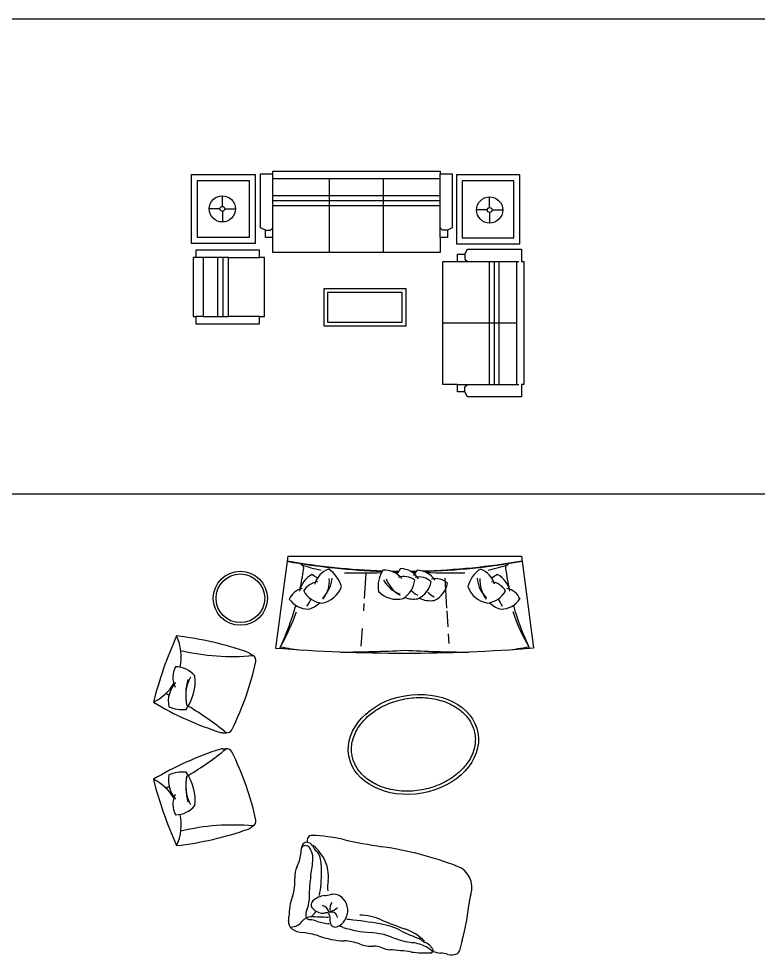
# Model space of a CAD drawing. Header units: millimetres. Extents: x -30782 to 40110, y 35885 to 73818.
# Drawn here: x 22438 to 29316, y 54507 to 63215 of the extents above; entities that cross this region are included whole.
import ezdxf

# ---------------------------------------------------------------- set-up
doc = ezdxf.new("R2010")
doc.units = ezdxf.units.MM
doc.layers.add('www.cad-blocks.net', color=7, linetype='Continuous')

# ---------------------------------------------------------------- blocks, each defined once
blk = doc.blocks.new('A$C1C981678')
for p, q in [((757.3, 2096.7), (2311.8, 2096.7)), ((757.3, 2073.8), (757.3, 2096.7)), ((2311.8, 2096.7), (2311.8, 2073.8)), ((0, 1425.4), (0, 2065.6)), ((0, 2065.6), (591.3, 2065.6)), ((55.1, 1480.5), (55.1, 2010.5)), ((55.1, 2010.5), (536.3, 2010.5)), ((536.3, 2010.5), (536.3, 1480.5)), ((591.3, 2065.6), (591.3, 1425.4)), ((643, 1570.9), (643, 2073.8)), ((643, 2073.8), (757.3, 2073.8)), ((757.3, 1570.9), (757.3, 2073.8)), ((757.3, 2028.1), (2311.8, 2028.1)), ((1283.1, 1342.3), (1283.1, 2028.1)), ((1786, 1342.3), (1786, 2028.1)), ((2311.8, 2073.8), (2426.1, 2073.8)), ((2311.8, 1570.9), (2311.8, 2073.8)), ((2426.1, 2073.8), (2426.1, 1570.9)), ((2463.5, 2062.2), (2463.5, 1422)), ((3054.8, 2062.2), (2463.5, 2062.2)), ((2518.5, 2007.1), (2518.5, 1477.1)), ((2999.7, 2007.1), (2518.5, 2007.1)), ((2999.7, 1477.1), (2999.7, 2007.1)), ((3054.8, 1422), (3054.8, 2062.2)), ((287, 1769.8), (287, 1868.8)), ((2311.8, 1868.1), (757.3, 1868.1)), ((2773.3, 1759.5), (2773.3, 1858.5)), ((264.1, 1746.9), (165.1, 1746.9)), ((309.9, 1746.9), (408.9, 1746.9)), ((2311.8, 1822.4), (757.3, 1822.4)), ((2311.8, 1776.6), (757.3, 1776.6)), ((287, 1724), (287, 1625)), ((2750.5, 1736.6), (2651.4, 1736.6)), ((2773.3, 1713.7), (2773.3, 1614.7)), ((2796.2, 1736.6), (2895.3, 1736.6)), ((688.7, 1548), (643, 1570.9)), ((734.5, 1548), (757.3, 1570.9)), ((757.3, 1479.5), (757.3, 1570.9)), ((2334.7, 1548), (2311.8, 1570.9)), ((2311.8, 1479.5), (2311.8, 1570.9)), ((2426.1, 1570.9), (2380.4, 1548)), ((536.3, 1480.5), (55.1, 1480.5)), ((688.7, 1479.5), (688.7, 1548)), ((688.7, 1548), (734.5, 1548)), ((2380.4, 1548), (2334.7, 1548)), ((2380.4, 1548), (2380.4, 1479.5)), ((591.3, 1425.4), (0, 1425.4)), ((757.3, 1479.5), (688.7, 1479.5)), ((757.3, 1342.3), (757.3, 1479.5)), ((2380.4, 1479.5), (2311.8, 1479.5)), ((2311.8, 1479.5), (2311.8, 1342.3)), ((2463.5, 1422), (3054.8, 1422)), ((2518.5, 1477.1), (2999.7, 1477.1)), ((634, 1363.6), (39.6, 1363.6)), ((39.6, 1363.6), (39.6, 1295)), ((634, 1295), (634, 1363.6)), ((2311.8, 1342.3), (757.3, 1342.3)), ((2474.5, 1325.9), (2543.1, 1325.9)), ((2474.5, 1257.3), (2474.5, 1325.9)), ((2543.1, 1325.9), (2566, 1371.6)), ((2543.1, 1325.9), (2543.1, 1280.2)), ((2566, 1371.6), (3068.9, 1371.6)), ((3068.9, 1371.6), (3068.9, 1257.3)), ((16.8, 1295), (16.8, 746.3)), ((39.6, 1295), (16.8, 1295)), ((108.2, 1295), (39.6, 1295)), ((345.4, 1295), (108.2, 1295)), ((108.2, 1295), (108.2, 746.3)), ((245.4, 746.3), (245.4, 1295)), ((295.4, 746.3), (295.4, 1295)), ((345.4, 746.3), (345.4, 1295)), ((345.4, 1295), (634, 1295)), ((679.7, 1295), (634, 1295)), ((679.7, 746.3), (679.7, 1295)), ((2337.4, 114.3), (2337.4, 1257.3)), ((2337.4, 1257.3), (2474.5, 1257.3)), ((2474.5, 1257.3), (2566, 1257.3)), ((2543.1, 1280.2), (2566, 1257.3)), ((2566, 1257.3), (3046, 1257.3)), ((2771.7, 114.3), (2771.7, 1257.3)), ((2817.4, 114.3), (2817.4, 1257.3)), ((2863.2, 114.3), (2863.2, 1257.3)), ((3023.2, 1257.3), (3023.2, 114.3)), ((3068.9, 1257.3), (3091.8, 1257.3)), ((3091.8, 1257.3), (3091.8, 114.3)), ((1995.3, 1003.4), (1231.5, 1003.4)), ((1231.5, 1003.4), (1231.5, 658.7)), ((1960.5, 968.6), (1266.3, 968.6)), ((1266.3, 968.6), (1266.3, 693.5)), ((1960.5, 693.5), (1960.5, 968.6)), ((1995.3, 658.7), (1995.3, 1003.4)), ((16.8, 746.3), (39.6, 746.3)), ((39.6, 746.3), (39.6, 677.8)), ((108.2, 746.3), (39.6, 746.3)), ((108.2, 746.3), (345.4, 746.3)), ((634, 746.3), (345.4, 746.3)), ((634, 746.3), (679.7, 746.3)), ((634, 677.8), (634, 746.3)), ((39.6, 677.8), (634, 677.8)), ((1231.5, 658.7), (1995.3, 658.7)), ((1266.3, 693.5), (1960.5, 693.5)), ((2337.4, 685.8), (3023.2, 685.8)), ((2474.5, 114.3), (2337.4, 114.3)), ((2474.5, 45.7), (2474.5, 114.3)), ((2474.5, 114.3), (2566, 114.3)), ((2543.1, 91.4), (2566, 114.3)), ((2543.1, 45.7), (2543.1, 91.4)), ((2566, 114.3), (3046, 114.3)), ((3091.8, 114.3), (3068.9, 114.3)), ((3068.9, 114.3), (3068.9, 0)), ((2543.1, 45.7), (2474.5, 45.7)), ((2566, 0), (2543.1, 45.7)), ((3068.9, 0), (2566, 0))]:
    blk.add_line(p, q)
for radius in [121.9, 22.9]:
    blk.add_circle((2773.3, 1736.6), radius)
for major_axis in [(-86.2, 86.2), (16.2, 16.2)]:
    blk.add_ellipse((287, 1746.9), major_axis=major_axis, ratio=1)
blk = doc.blocks.new('A$C64AA7587')
at = {"linetype": 'ByBlock'}
for p, q in [((1250.4, 3707), (1136.8, 2853.4)), ((1250.4, 3707), (3422.8, 3707.6)), ((3422.8, 3707.6), (3536.8, 2854)), ((1977.2, 3550.6), (1960.9, 3313.6)), ((2710.4, 3502.8), (2727.3, 3222.5)), ((1957.8, 3268.8), (1952.9, 3198.6)), ((2728.8, 3198.3), (2737.7, 3049.7)), ((1941.7, 3035.4), (1930.3, 2869.5)), ((2741.6, 2985), (2747, 2894.3)), ((893.8, 2805.4), (925.2, 2782.7)), ((639, 2066.4), (677.8, 2065.5)), ((639.1, 1915.5), (677.8, 1916.4)), ((894.2, 1176.7), (925.7, 1199.4))]:
    blk.add_line(p, q, dxfattribs=at)
for radius in [251.4, 226.2]:
    blk.add_circle((808.9, 3316), radius, dxfattribs=at)
for centre, radius, start, end in [((2335, 9813.4), 6249.7, 259.94705, 268.10633), ((2335, 9814.3), 6245.7, 259.95215, 268.13204), ((2335, 9814.3), 6245.7, 271.48622, 280.07723), ((2335, 9813.4), 6249.7, 271.62039, 280.08232), ((-1123.4, 3945.2), 2545.9, 347.63924, 351.8807), ((1363.9, 3595.9), 34.6, 342.73762, 76.48194), ((1823.6, 4904.1), 1352.2, 250.49041, 258.74068), ((1708.8, 3385.3), 216.9, 111.05657, 163.49505), ((1475.5, 3352.6), 281.8, 14.67627, 56.54628), ((2371.8, 3424.8), 281.8, 147.0226, 188.89262), ((2144.9, 3361.6), 216.9, 40.07384, 92.51232), ((2519, 3416), 281.8, 141.0226, 153.63344), ((2286.7, 3376.8), 216.9, 34.07384, 86.51232), ((2672.1, 3400.8), 281.8, 141.0226, 153.63344), ((2439.8, 3361.5), 216.9, 34.07384, 86.51232), ((3197.9, 3353), 281.8, 123.4831, 165.35311), ((2964.6, 3385.6), 216.9, 16.53433, 68.97281), ((2849, 4904.3), 1352.2, 281.2887, 289.53897), ((3309.4, 3596.4), 34.6, 103.54744, 197.29176), ((5796.6, 3947), 2545.9, 188.14868, 192.39014), ((1572.8, 3342.6), 216.9, 117.05657, 169.49505), ((1344.2, 3285.7), 281.8, 49.93545, 62.54628), ((1382.5, 3527.4), 281.8, 313.12522, 354.99524), ((1355.1, 3481.3), 281.8, 322.09392, 3.96394), ((1892.7, 11948), 8396.1, 269.20659, 271.56403), ((2387.2, 3622.3), 281.8, 208.57365, 250.44366), ((2430.8, 3591), 281.8, 199.60495, 241.47497), ((2335, 9814.3), 6245.7, 268.80602, 269.51521), ((2335, 9813.4), 6249.7, 268.95425, 269.48677), ((1892.7, 11948), 8396.1, 272.33628, 272.62416), ((2329.9, 3348.8), 169.1, 53.34218, 108.22901), ((2209.2, 3505.7), 222.3, 301.01933, 354.56385), ((2335, 9814.3), 6245.7, 270.48122, 271.02194), ((2335, 9813.4), 6249.7, 270.56217, 270.98731), ((2776.3, 11948.2), 8396.1, 267.44567, 267.69636), ((2469.3, 3344.8), 169.1, 47.34218, 102.22901), ((2776.3, 11948.2), 8396.1, 268.36538, 270.82279), ((2622.4, 3329.5), 169.1, 47.34218, 102.22901), ((3290.8, 3527.9), 281.8, 185.03414, 226.90416), ((3318.2, 3481.8), 281.8, 176.06544, 217.93546), ((3329.2, 3286.2), 281.8, 117.4831, 130.09393), ((3100.6, 3343), 216.9, 10.53433, 62.97281), ((1418.2, 3240.2), 169.1, 101.33988, 156.2267), ((1544.4, 3299.7), 169.1, 95.33988, 150.2267), ((1533.6, 3495.5), 226.2, 277.5932, 342.01237), ((2365.7, 3513.5), 222.3, 295.01933, 348.56385), ((2518.8, 3498.2), 222.3, 295.01933, 348.56385), ((3139.8, 3496), 226.2, 198.01701, 262.43618), ((3129, 3300.1), 169.1, 29.80268, 84.6895), ((3255.2, 3240.7), 169.1, 23.80268, 78.6895), ((1592.3, 3491.7), 222.3, 209.00504, 262.54955), ((2261.5, 3532.7), 226.2, 221.55652, 285.97568), ((2420.5, 3534.8), 226.2, 248.52113, 279.97568), ((2593.4, 3591.6), 281.8, 226.11686, 241.47497), ((2573.6, 3519.6), 226.2, 243.09573, 279.97568), ((2746.5, 3576.3), 281.8, 226.11686, 241.47497), ((3081, 3492.1), 222.3, 277.47983, 331.02434), ((3467.6, 3417.4), 281.8, 202.57735, 217.93546), ((3227.6, 3436.7), 222.3, 271.47983, 325.02434), ((-1123.4, 3945.2), 2545.9, 334.50601, 344.13712), ((1445.8, 3436.3), 222.3, 215.00504, 268.54955), ((1205.8, 3416.8), 281.8, 322.09392, 337.45203), ((1387, 3433.9), 226.2, 283.5932, 315.04776), ((3286.4, 3434.4), 226.2, 224.98162, 256.43618), ((5796.6, 3947), 2545.9, 195.89226, 205.52337), ((-314.1, 3739.9), 1733.1, 329.69062, 341.53894), ((4987.3, 3741.2), 1733.1, 198.49044, 210.33876), ((3592.9, 1437.8), 3706.6, 155.65742, 165.77321), ((-131.5, -66), 3051.5, 70.59486, 83.46319), ((-210.5, 2768.6), 469.7, 348.42571, 24.79962), ((737.3, 4868.7), 2094.4, 256.6881, 275.1483), ((870.8, 2778.5), 35.5, 49.42719, 71.06209), ((2332.9, 18007.6), 15201.3, 265.48702, 274.54236), ((1696.9, 5472.2), 2657.3, 258.82896, 263.2784), ((1636.8, 16773), 13958.2, 270.43222, 272.87476), ((3029.7, 16773.4), 13958.2, 267.15462, 269.59716), ((2975.4, 5472.5), 2657.3, 276.75098, 281.20042), ((-1909.7, 3375.4), 2935.8, 340.72135, 347.2671), ((903.6, 2736.6), 51, 350.72636, 64.89909), ((386.6, 2580.9), 205.7, 151.45041, 206.20993), ((386.6, 2580.9), 205.7, 151.45041, 206.20993), ((201.8, 2438.5), 240.7, 40.28588, 89.01382), ((402.5, 2355.9), 263.9, 138.05476, 190.49324), ((402.5, 2355.9), 263.9, 138.05476, 190.49324), ((671.3, 2404.5), 371.3, 151.28397, 193.55736), ((854.5, 2414.9), 554.2, 164.64397, 190.07023), ((-47.9, 2541.6), 436.4, 323.69788, 6.91174), ((-210.5, 2768.6), 469.7, 296.63101, 328.37113), ((-1325.1, -412.9), 3186.6, 62.52403, 63.13754), ((-1901.5, 3387.8), 2932.2, 333.78949, 340.44007), ((1554, 4974.9), 3051.5, 239.38433, 252.28997), ((268.1, 2588), 306.9, 245.93146, 276.68579), ((-1325.1, -412.9), 3186.6, 51.0579, 58.82828), ((680.2, 2123.3), 57.8, 267.62624, 328.08525), ((636.9, 2101.8), 35.5, 251.82273, 273.45764), ((-1326.3, 4393.9), 3186.6, 301.2011, 308.97148), ((680.2, 1858.7), 57.8, 31.94413, 92.40314), ((1555.6, -992.4), 3051.5, 107.73941, 120.64505), ((636.9, 1880.1), 35.5, 86.57174, 108.20665), ((-1900.7, 592.9), 2932.2, 19.58931, 26.23989), ((402.7, 1626), 263.9, 169.53614, 221.97462), ((402.7, 1626), 263.9, 169.53614, 221.97462), ((268.4, 1393.8), 306.9, 83.34359, 114.09792), ((671.5, 1577.5), 371.3, 166.47202, 208.74541), ((854.7, 1567.2), 554.2, 169.95915, 195.38541), ((-47.6, 1440), 436.4, 353.11764, 36.33149), ((-210.1, 1212.9), 469.7, 31.65825, 63.39837), ((3592.6, 2545.6), 3706.6, 194.25617, 204.37196), ((-1326.3, 4393.9), 3186.6, 296.89184, 297.50535), ((-1909, 605.2), 2935.8, 12.76228, 19.30803), ((386.9, 1401), 205.7, 153.81945, 208.57897), ((386.9, 1401), 205.7, 153.81945, 208.57897), ((202, 1543.3), 240.7, 271.01556, 319.7435), ((-210.1, 1212.9), 469.7, 335.22976, 11.60367), ((904, 1245.5), 51, 295.13029, 9.30302), ((-132.6, 4047.5), 3051.5, 276.56619, 289.43452), ((738.8, -886.7), 2094.4, 84.88108, 103.34128), ((871.2, 1203.6), 35.5, 288.96729, 310.60219), ((1433.6, 992.4), 56.3, 92.85727, 176.40902), ((1476.9, 1062.5), 48.1, 88.02545, 196.71755), ((1413.9, 973.1), 77.5, 28.90961, 77.35141), ((1425.9, -418.3), 1529.8, 77.40851, 88.02545), ((2904.7, 6202.1), 5253.8, 257.40851, 261.51222), ((449.1, 1054.2), 930.2, 352.69809, 356.40902), ((1415.1, 971.5), 44.8, 34.9539, 146.98681), ((1302.7, 893), 181.9, 353.80691, 34.9539), ((1622.6, 1081), 157.6, 206.56082, 227.52506), ((1252.5, 718.8), 377.6, 11.0149, 51.94178), ((1438.5, 879.8), 115.1, 13.37011, 47.52506), ((1631.8, -2327.4), 3370.3, 69.20295, 81.51222), ((1004.3, 983.1), 370.4, 333.29494, 352.69809), ((-1426.2, 1189.1), 2926.9, 350.78491, 353.80691), ((1028.7, 782.4), 536.3, 359.1214, 13.37011), ((1504.2, 731.6), 189.1, 153.29494, 184.59227), ((1341.7, 736.2), 286.8, 350.37741, 11.0149), ((2754, 627.3), 209.6, 342.02888, 69.20295), ((896.1, 682.8), 421, 340.39052, 4.59227), ((2632.7, 530.6), 1185.1, 170.78491, 181.05958), ((50.7, 797.4), 1514.4, 350.64025, 359.1214), ((1964.6, 630.6), 345, 170.37741, 185.60931), ((1803.6, 359.5), 542.4, 160.39052, 180.22364), ((1613.1, 355.3), 197, 96.68593, 131.1504), ((1517.1, 1174.2), 627.5, 276.68593, 282.15776), ((1675, 441.4), 122.1, 41.75724, 102.15776), ((1642.9, 412.8), 165.1, 326.79768, 41.75724), ((3326, 441.8), 391.7, 162.02888, 174.72656), ((1250.4, 505.1), 197.4, 334.38748, 1.05958), ((1514.9, 467.7), 47.7, 131.1504, 188.62486), ((1493.7, 458.2), 26.1, 174.73906, 219.8122), ((1594.4, 542.2), 157.3, 219.8122, 258.90848), ((1554.9, 376.6), 82.9, 12.69417, 78.52073), ((1737.2, 432.1), 96.6, 144.36285, 190.14256), ((1635, 502.9), 97.9, 274.12648, 321.04837), ((1102.8, 647), 1840.9, 343.95758, 354.72656), ((1020.2, 356.4), 240.9, 350.19708, 0.22364), ((1463.9, 254.1), 98.6, 90.15018, 143.10864), ((1536.1, 368.1), 119.4, 154.38748, 185.6419), ((1443, 358.9), 25.8, 185.6419, 242.07939), ((1393.2, 460.5), 128.8, 303.17381, 333.79355), ((1469.7, -1953.5), 2306.2, 86.0393, 90.15018), ((1575.7, 446.6), 59.9, 258.90848, 290.11454), ((1607.2, 360.6), 31.7, 2.73533, 110.11454), ((1656.5, 342.6), 56.1, 6.28744, 111.58718), ((2814.8, 418.3), 1177.3, 182.73533, 185.62494), ((1901.3, -195.7), 565.6, 67.26294, 88.14529), ((1329.5, 303), 72.9, 170.19708, 234.8946), ((1277.2, 394.2), 134.8, 270.64729, 323.10864), ((1468.2, 406.5), 79.7, 242.07939, 265.6426), ((1447.1, 129.5), 198.2, 70.83004, 85.6426), ((1719.7, 913.6), 631.9, 250.83004, 261.36472), ((1489.5, -602), 901, 80.59703, 81.36472), ((1692.2, 307.7), 49.2, 185.62494, 295.36312), ((1642.2, 413.2), 165.9, 295.36312, 326.79768), ((1489.5, -602), 901, 72.16265, 74.19043), ((504.6, -11620), 12020.8, 83.71084, 83.82067), ((504.6, -11620), 12020.8, 83.71084, 83.82067), ((1261, -4756.3), 5115.5, 80.46214, 83.71084), ((1261, -4756.3), 5115.5, 80.46214, 83.71084), ((1993.8, -394.8), 692.8, 62.94488, 80.46214), ((1993.8, -394.8), 692.8, 62.94488, 80.46214), ((3547.3, 3732.1), 3693.1, 247.26294, 250.86347), ((1403.7, 408.6), 202, 234.8946, 265.71287), ((1346.2, -358.7), 567.5, 70.64585, 85.71287), ((1809.7, 960.8), 831.1, 250.64585, 267.60058), ((2087, 1254.6), 1049.4, 252.16265, 266.24565), ((1971.3, -507.6), 716.6, 68.69534, 86.24565), ((3011.1, 1597), 1543.7, 242.94488, 249.47075), ((3011.1, 1597), 1543.7, 242.94488, 249.47075), ((2175.2, -222.1), 492.4, 45.03972, 70.86347), ((1755.7, -327.8), 458.6, 69.41465, 87.60058), ((2033.7, 412.3), 332, 249.41465, 272.27496), ((2515.9, 888.9), 782.4, 248.69534, 262.36698), ((2360.1, -273.8), 390.7, 62.89384, 82.36698), ((2438.6, 68.1), 88.9, 45.3287, 69.47075), ((2438.6, 68.1), 88.9, 45.3287, 69.47075), ((2549.6, 180.4), 69, 225.3287, 251.10738), ((2549.6, 180.4), 69, 225.3287, 251.10738), ((2489.1, 3.5), 117.9, 39.62067, 71.10738), ((2489.1, 3.5), 117.9, 39.62067, 71.10738), ((4500.2, -329.9), 1694.1, 163.95758, 167.38799), ((2054.3, -107), 187.7, 66.45261, 92.27496), ((2213.2, 257.6), 209.9, 246.45261, 265.84771), ((1965.4, -3155.3), 3211.9, 82.19875, 85.84771), ((2536.2, 1010.5), 992.7, 262.19875, 272.53188), ((2434.5, -128.4), 227.4, 46.97895, 62.89384), ((1103.7, -1143.4), 1916.4, 38.79221, 39.62067), ((1103.7, -1143.4), 1916.4, 38.79221, 39.62067), ((2579, 42.4), 23.7, 272.53188, 38.79221), ((2583, 30.6), 9.89, 327.00815, 46.97895), ((2579, 42.4), 23.7, 335.66205, 38.79221), ((2691.6, 284.2), 267.5, 250.10335, 265.47058), ((2644.3, -313.2), 331.8, 73.45726, 85.47058), ((2773.4, 121.4), 121.6, 253.45726, 293.75259), ((2805.1, 49.3), 42.9, 293.75259, 347.38799)]:
    blk.add_arc(centre, radius, start, end, dxfattribs=at)
blk.add_ellipse((2418.5, 1957.3), major_axis=(-600.6, -106.6), ratio=0.754098, dxfattribs=at)
blk.add_open_spline([(1847.4, 1856), (1849.7, 1843.3), (1852.7, 1830.7), (1862.5, 1798.9), (1870.3, 1779.9), (1889.7, 1743.1), (1901.3, 1725.3), (1927.9, 1691.3), (1942.9, 1675.1), (1976.3, 1644.7), (1994.6, 1630.5), (2034.2, 1604.3), (2055.4, 1592.3), (2100.4, 1571), (2124.1, 1561.7), (2173.6, 1545.8), (2199.3, 1539.3), (2252.1, 1529.3), (2279.3, 1525.8), (2334.4, 1521.9), (2362.3, 1521.5), (2418.5, 1523.8), (2446.7, 1526.5), (2502.6, 1535), (2530.4, 1540.8), (2584.9, 1555.3), (2611.7, 1564.1), (2663.7, 1584.3), (2688.8, 1595.7), (2737.1, 1621.1), (2760.1, 1635.1), (2803.5, 1665.1), (2823.9, 1681.2), (2861.7, 1715.2), (2879, 1733), (2910.3, 1770.1), (2924.3, 1789.3), (2948.5, 1828.6), (2958.8, 1848.7), (2975.5, 1889.4), (2982, 1910), (2991.1, 1951.3), (2993.7, 1971.9), (2995, 2012.9), (2993.7, 2033.2), (2987.3, 2073.2), (2982.2, 2092.9), (2968.2, 2131.3), (2959.4, 2150), (2938, 2186), (2925.5, 2203.4), (2897, 2236.5), (2881, 2252.2), (2845.9, 2281.5), (2826.7, 2295.2), (2785.6, 2320.1), (2763.6, 2331.4), (2717.3, 2351.2), (2693, 2359.8), (2642.5, 2374.1), (2616.4, 2379.8), (2562.8, 2388.2), (2535.4, 2390.9), (2479.9, 2393.1), (2451.8, 2392.7), (2395.6, 2388.6), (2367.4, 2385.1), (2311.7, 2374.9), (2284.2, 2368.3), (2230.2, 2352.2), (2203.8, 2342.7), (2152.8, 2321), (2128.1, 2308.9), (2081.1, 2282.1), (2058.7, 2267.6), (2016.8, 2236.4), (1997.2, 2219.8), (1961.1, 2184.9), (1944.7, 2166.6), (1915.2, 2128.9), (1902.3, 2109.4), (1880.1, 2069.6), (1870.8, 2049.3), (1856.1, 2008.4), (1850.7, 1987.7), (1843.7, 1946.5), (1842.2, 1925.9), (1842.9, 1888.8), (1844.5, 1872.3), (1847.4, 1856)], degree=3, knots=[0, 0, 0, 0, 0.092115, 0.092115, 0.236705, 0.236705, 0.381294, 0.381294, 0.525884, 0.525884, 0.670474, 0.670474, 0.815063, 0.815063, 0.959653, 0.959653, 1.104243, 1.104243, 1.248832, 1.248832, 1.393422, 1.393422, 1.538012, 1.538012, 1.682601, 1.682601, 1.827191, 1.827191, 1.971781, 1.971781, 2.11637, 2.11637, 2.26096, 2.26096, 2.40555, 2.40555, 2.550139, 2.550139, 2.694729, 2.694729, 2.839319, 2.839319, 2.983908, 2.983908, 3.128498, 3.128498, 3.273087, 3.273087, 3.417677, 3.417677, 3.562267, 3.562267, 3.706856, 3.706856, 3.851446, 3.851446, 3.996036, 3.996036, 4.140625, 4.140625, 4.285215, 4.285215, 4.429805, 4.429805, 4.574394, 4.574394, 4.718984, 4.718984, 4.863574, 4.863574, 5.008163, 5.008163, 5.152753, 5.152753, 5.297343, 5.297343, 5.441932, 5.441932, 5.586522, 5.586522, 5.731112, 5.731112, 5.875701, 5.875701, 6.020291, 6.020291, 6.16488, 6.16488, 6.283185, 6.283185, 6.283185, 6.283185], dxfattribs=at)
blk = doc.blocks.new('format')
at = {"color": 155, "true_color": 0x546d8e}
for p, q in [((-27052.7, 63214.7), (40110.2, 63214.7)), ((-27052.7, 58795.7), (40110.2, 58795.7))]:
    blk.add_line(p, q, dxfattribs=at)

msp = doc.modelspace()

# ---------------------------------------------------------------- block references
for name, p in [('A$C1C981678', (24044.3, 59699.8)), ('A$C64AA7587', (23690, 54510))]:
    msp.add_blockref(name, p)
at = {"layer": 'www.cad-blocks.net'}
msp.add_blockref('format', (0, 0), dxfattribs=at)

doc.saveas('drawing.dxf')
